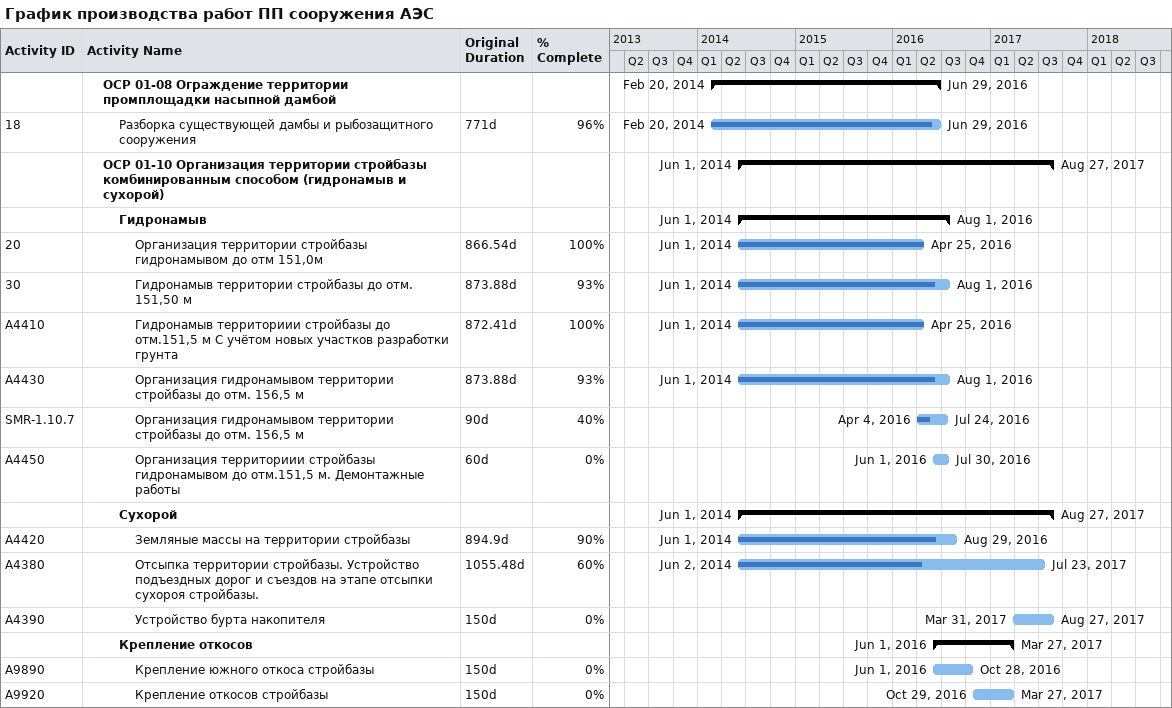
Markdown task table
График производства работ ПП сооружения АЭС

| ID | Level | Task | Original duration | Start | Finish | % complete |
|---|---|---|---|---|---|---|
|  | 2 | **ОСР 01-08 Ограждение территории промплощадки насыпной дамбой** |  | 2014-02-20 | 2016-06-29 |  |
| 18 | 3 | Разборка существующей дамбы и рыбозащитного сооружения | 771d | 2014-02-20 | 2016-06-29 | 96 |
|  | 2 | **ОСР 01-10 Организация территории стройбазы комбинированным способом (гидронамыв и сухорой)** |  | 2014-06-01 | 2017-08-27 |  |
|  | 3 | **Гидронамыв** |  | 2014-06-01 | 2016-08-01 |  |
| 20 | 4 | Организация территории стройбазы гидронамывом до отм 151,0м | 866.54d | 2014-06-01 | 2016-04-25 | 100 |
| 30 | 4 | Гидронамыв территории стройбазы до отм. 151,50 м | 873.88d | 2014-06-01 | 2016-08-01 | 93 |
| A4410 | 4 | Гидронамыв территориии стройбазы до отм.151,5 м С учётом новых участков разработки грунта | 872.41d | 2014-06-01 | 2016-04-25 | 100 |
| A4430 | 4 | Организация гидронамывом территории стройбазы до отм. 156,5 м | 873.88d | 2014-06-01 | 2016-08-01 | 93 |
| SMR-1.10.7 | 4 | Организация гидронамывом территории стройбазы до отм. 156,5 м | 90d | 2016-04-04 | 2016-07-24 | 40 |
| A4450 | 4 | Организация территориии стройбазы гидронамывом до отм.151,5 м. Демонтажные работы | 60d | 2016-06-01 | 2016-07-30 | 0 |
|  | 3 | **Сухорой** |  | 2014-06-01 | 2017-08-27 |  |
| A4420 | 4 | Земляные массы на территории стройбазы | 894.9d | 2014-06-01 | 2016-08-29 | 90 |
| A4380 | 4 | Отсыпка территории стройбазы. Устройство подъездных дорог и съездов на этапе отсыпки сухороя стройбазы. | 1055.48d | 2014-06-02 | 2017-07-23 | 60 |
| A4390 | 4 | Устройство бурта накопителя | 150d | 2017-03-31 | 2017-08-27 | 0 |
|  | 3 | **Крепление откосов** |  | 2016-06-01 | 2017-03-27 |  |
| A9890 | 4 | Крепление южного откоса стройбазы | 150d | 2016-06-01 | 2016-10-28 | 0 |
| A9920 | 4 | Крепление откосов стройбазы | 150d | 2016-10-29 | 2017-03-27 | 0 |
